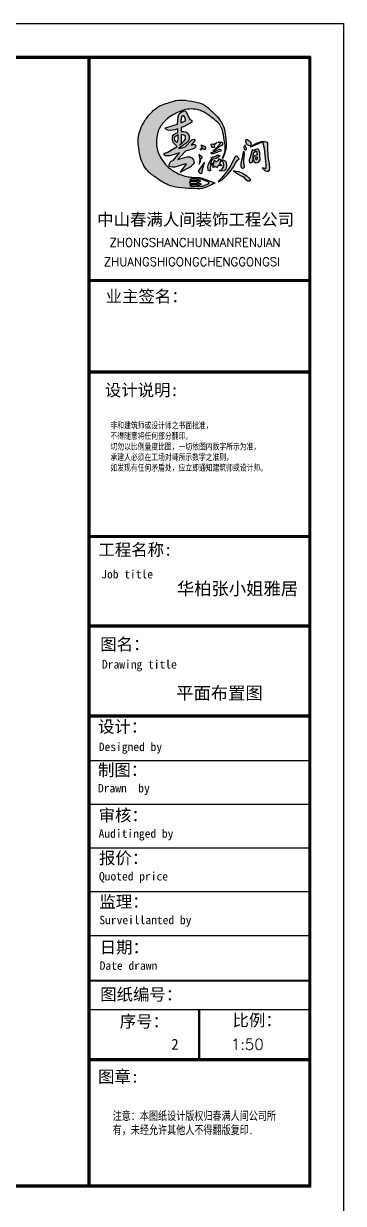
# Model space of a CAD drawing. Header units: millimetres. Extents: x 71641 to 191108, y -23091 to 29972.
# Drawn here: x 131577 to 135357, y 13196 to 27144 of the extents above; entities that cross this region are included whole.
import ezdxf

# ---------------------------------------------------------------- set-up
doc = ezdxf.new("R2010")
doc.units = ezdxf.units.MM
doc.layers.add('00', color=1, linetype='Continuous')
doc.layers.add('家', color=1, linetype='Continuous')
doc.styles.add('2121212', font='SIMFANG.TTF', dxfattribs={"height": 180})
doc.styles.add('ROMAND', font='romand.shx', dxfattribs={"height": 100})
doc.styles.add('STYLE-50B', font='SimSun.ttf', dxfattribs={"width": 0.766, "height": 150})

# ---------------------------------------------------------------- blocks, each defined once
blk = doc.blocks.new('errerer')
at = {"lineweight": -2}
h = blk.add_hatch(color=8, dxfattribs=at)
edge = h.paths.add_edge_path()
edge.add_spline(control_points=[(171486, 68737), (171467, 68746), (171423, 68767), (171344, 68819), (171262, 68901), (171214, 68977), (171196, 69017), (171195, 69019)], knot_values=[22078.908695, 22078.908695, 22078.908695, 22078.908695, 22412.037046, 22864.417059, 23573.352389, 24248.663515, 24278.339872, 24278.339872, 24278.339872, 24278.339872], degree=3, periodic=0)
edge.add_line((171195, 69019), (170931, 68989))
edge.add_spline(control_points=[(170931, 68989), (170936, 68965), (170956, 68897), (171020, 68790), (171154, 68684), (171300, 68586), (171426, 68553), (171480, 68546), (171485, 68545)], knot_values=[12526.980967, 12526.980967, 12526.980967, 12526.980967, 12912.76376, 13656.443057, 14467.926065, 15619.199217, 16432.672519, 16505.49519, 16505.49519, 16505.49519, 16505.49519], degree=3, periodic=0)
edge.add_line((171485, 68545), (171486, 68737))
edge = h.paths.add_edge_path()
edge.add_spline(control_points=[(171195, 69019), (171178, 69060), (171154, 69151), (171162, 69292), (171203, 69396), (171239, 69445), (171248, 69456)], knot_values=[24278.339872, 24278.339872, 24278.339872, 24278.339872, 24990.75798, 25753.853245, 26502.771788, 26725.483087, 26725.483087, 26725.483087, 26725.483087], degree=3, periodic=0)
edge.add_line((171248, 69456), (171073, 69595))
edge.add_spline(control_points=[(171073, 69595), (171071, 69593), (171034, 69552), (170977, 69477), (170916, 69344), (170894, 69209), (170912, 69085), (170924, 69017), (170931, 68989)], knot_values=[9052.726852, 9052.726852, 9052.726852, 9052.726852, 9101.944213, 9929.860353, 10544.164147, 11423.717054, 12065.484855, 12526.980967, 12526.980967, 12526.980967, 12526.980967], degree=3, periodic=0)
edge.add_line((170931, 68989), (171195, 69019))
edge = h.paths.add_edge_path()
edge.add_spline(control_points=[(171248, 69456), (171273, 69488), (171329, 69540), (171404, 69584), (171477, 69621), (171552, 69653), (171652, 69666), (171717, 69658), (171747, 69650)], knot_values=[26725.483087, 26725.483087, 26725.483087, 26725.483087, 27368.223838, 27920.784045, 28117.800611, 28678.884262, 29205.082751, 29708.300033, 29708.300033, 29708.300033, 29708.300033], degree=3, periodic=0)
edge.add_line((171747, 69650), (171772, 69746))
edge.add_spline(control_points=[(171772, 69746), (171764, 69748), (171697, 69763), (171598, 69788), (171458, 69792), (171352, 69753), (171238, 69725), (171145, 69670), (171094, 69619), (171073, 69595)], knot_values=[5035.937639, 5035.937639, 5035.937639, 5035.937639, 5168.823273, 6115.22021, 6678.484335, 7362.56903, 7901.570556, 8555.150084, 9052.726852, 9052.726852, 9052.726852, 9052.726852], degree=3, periodic=0)
edge.add_line((171073, 69595), (171248, 69456))
edge = h.paths.add_edge_path()
edge.add_spline(control_points=[(171747, 69650), (171753, 69649), (171784, 69640), (171834, 69619), (171906, 69571), (171987, 69510), (172082, 69425), (172112, 69287), (172131, 69183), (172137, 69111), (172135, 69068), (172130, 69039), (172090, 68942), (172100, 68962), (172113, 68990), (172134, 69050), (172154, 69142), (172143, 69228), (172137, 69326), (172112, 69422), (172056, 69519), (171992, 69586), (171911, 69662), (171845, 69725), (171785, 69743), (171772, 69746)], knot_values=[29708.300033, 29708.300033, 29708.300033, 29708.300033, 29797.016202, 30219.334531, 30576.066107, 31166.961224, 31854.609826, 32527.805429, 33346.145394, 33558.688985, 33686.826136, 33998.293275, 34349.980564, 34349.980564, 34349.980564, 34833.989407, 35367.457213, 35826.6748, 36215.832047, 36925.939156, 37388.482191, 37988.741176, 38391.375961, 39174.849041, 39385.918203, 39385.918203, 39385.918203, 39385.918203], degree=3, periodic=0)
edge.add_line((171772, 69746), (171747, 69650))
h = blk.add_hatch(color=8, dxfattribs=at)
h.paths.add_polyline_path([(171606, 69317), (171579, 69336), (171549, 69343), (171511, 69343), (171509, 69400), (171554, 69415), (171648, 69464), (171664, 69476), (171662, 69497), (171650, 69507), (171632, 69511), (171582, 69620), (171570, 69630), (171554, 69634), (171535, 69632), (171509, 69617), (171483, 69591), (171469, 69549), (171462, 69500), (171461, 69448), (171287, 69393), (171291, 69381), (171320, 69363), (171353, 69356), (171386, 69360), (171419, 69365), (171462, 69381), (171462, 69329), (171442, 69320), (171409, 69301), (171389, 69273), (171386, 69246), (171388, 69218), (171403, 69181), (171433, 69148), (171455, 69128), (171313, 69044), (171299, 69041), (171282, 69039), (171270, 69029), (171270, 69013), (171291, 68999), (171310, 68996), (171327, 68996), (171348, 68999), (171488, 69041), (171398, 68933), (171376, 68928), (171353, 68906), (171341, 68871), (171341, 68848), (171358, 68840), (171386, 68838), (171421, 68838), (171573, 68883), (171586, 68881), (171587, 68878), (171499, 68762), (171645, 68843), (171669, 68864), (171683, 68880), (171693, 68904), (171688, 68939), (171664, 68968), (171634, 68982), (171598, 68985), (171462, 68944), (171462, 68946), (171572, 69065), (171683, 69096), (171697, 69103), (171716, 69119), (171719, 69145), (171705, 69159), (171684, 69159), (171653, 69148), (171704, 69213), (171705, 69226), (171695, 69232), (171678, 69230), (171662, 69226), (171568, 69124), (171504, 69105), (171474, 69100), (171474, 69103), (171528, 69138), (171584, 69176), (171613, 69209), (171625, 69239), (171625, 69278)])
h.paths.add_polyline_path([(171570, 69272), (171572, 69235), (171554, 69209), (171525, 69181), (171507, 69166), (171501, 69157), (171487, 69148), (171507, 69166), (171509, 69169), (171511, 69192), (171513, 69301), (171513, 69299), (171549, 69291)], flags=16)
h.paths.add_polyline_path([(171462, 69233), (171461, 69209), (171455, 69192), (171454, 69185), (171433, 69199), (171421, 69218), (171414, 69239), (171417, 69258), (171431, 69278), (171457, 69292), (171464, 69298)], flags=16)
h.paths.add_polyline_path([(171507, 69464), (171506, 69492), (171509, 69528), (171520, 69559), (171533, 69565), (171551, 69565), (171565, 69547), (171572, 69514), (171573, 69493)], flags=16)
h = blk.add_hatch(color=8, dxfattribs=at)
h.paths.add_polyline_path([(172061, 69063), (172078, 69067), (172080, 69079), (172078, 69081), (172064, 69088), (172052, 69088), (172028, 69079), (171995, 69058), (171955, 69044), (171941, 69041), (171934, 69041), (171929, 69037), (171934, 69029), (171969, 69031), (172009, 69043)])
h.paths.add_polyline_path([(172021, 69121), (171960, 69065), (171973, 69069), (172066, 69133), (172084, 69140), (172099, 69159), (172096, 69185), (172075, 69195), (172044, 69191), (172037, 69187), (172066, 69185), (172066, 69169)])
h.paths.add_polyline_path([(171955, 69117), (171973, 69114), (171983, 69115), (171985, 69129), (171981, 69140), (171983, 69152), (171993, 69162), (172021, 69185), (171976, 69164), (171969, 69162), (171953, 69162), (171946, 69166), (171938, 69161), (171940, 69135)])
h.paths.add_polyline_path([(171834, 69133), (171809, 69145), (171792, 69145), (171802, 69128), (171804, 69119), (171780, 69084), (171799, 69088), (171818, 69105), (171835, 69093), (171849, 69093), (171861, 69102), (171863, 69109), (171855, 69122)])
h.paths.add_polyline_path([(171761, 69017), (171761, 69015), (171775, 68949), (171775, 68939), (171773, 68913), (171766, 68878), (171783, 68916), (171792, 68958), (171806, 68965), (171809, 68973), (171808, 68980)])
h.paths.add_polyline_path([(171750, 68779), (171764, 68762), (171775, 68750), (171790, 68748), (171808, 68760), (171808, 68786), (171841, 68907)])
h.paths.add_polyline_path([(172054, 68987), (172059, 68999), (172044, 69006), (172023, 69006), (171997, 68992), (171973, 68982), (171964, 68985), (171938, 68973), (171941, 68965), (171952, 68958), (171948, 68952), (171940, 68951), (171920, 68923), (171900, 68880), (171891, 68842), (171893, 68795), (171907, 68786), (171922, 68784), (171929, 68789), (171927, 68805), (171924, 68819), (171926, 68854), (171973, 68890), (171966, 68859), (171960, 68833), (171973, 68835), (171981, 68836), (171995, 68852), (172007, 68836), (172023, 68833), (172031, 68840), (172026, 68850), (172033, 68855), (172045, 68862), (172051, 68868), (172059, 68859), (172070, 68854), (172085, 68857), (172089, 68864), (172084, 68871), (172075, 68874), (172056, 68881), (172059, 68894), (172070, 68920), (172092, 68920), (172111, 68904), (172117, 68861), (172106, 68833), (172087, 68805), (172068, 68795), (172051, 68791), (172061, 68786), (172090, 68781), (172122, 68784), (172144, 68810), (172155, 68847), (172151, 68902), (172139, 68921), (172120, 68933), (172104, 68939), (172071, 68939), (172066, 68947), (172054, 68956), (172044, 68954), (172044, 68949), (172044, 68935), (172004, 68914), (172000, 68923), (171985, 68935), (171979, 68930), (171979, 68923), (171979, 68906), (171945, 68883), (171927, 68866), (171929, 68878), (171934, 68913), (171950, 68942), (171964, 68952), (172005, 68959)])
h = blk.add_hatch(color=8, dxfattribs=at)
h.paths.add_polyline_path([(172162, 68785), (172122, 68729), (172077, 68677), (172041, 68639), (172038, 68637), (172035, 68633), (172044, 68632), (172059, 68639), (172090, 68659), (172137, 68700), (172173, 68736), (172207, 68776), (172255, 68842), (172283, 68893), (172312, 68934), (172334, 68954), (172332, 68960), (172306, 68986), (172298, 68989), (172294, 68992), (172285, 68992), (172278, 68987), (172272, 68979), (172243, 68917), (172204, 68848)])
h.paths.add_polyline_path([(172323, 68773), (172289, 68781), (172267, 68785), (172252, 68785), (172252, 68782), (172255, 68779), (172287, 68757), (172328, 68728), (172366, 68708), (172378, 68706), (172388, 68701), (172410, 68684), (172439, 68654), (172456, 68639), (172471, 68638), (172480, 68639), (172490, 68647), (172491, 68660), (172476, 68680), (172440, 68713), (172405, 68737), (172363, 68759)])
h.paths.add_polyline_path([(172358, 68852), (172363, 68835), (172374, 68822), (172387, 68821), (172402, 68827), (172411, 68837), (172411, 68853), (172401, 68898), (172398, 68938), (172405, 68988), (172409, 69021), (172409, 69037), (172405, 69052), (172401, 69060), (172397, 69063), (172393, 69061), (172385, 69024), (172374, 68967), (172366, 68935), (172358, 68890)])
h.paths.add_polyline_path([(172438, 69106), (172432, 69115), (172422, 69126), (172423, 69136), (172421, 69142), (172417, 69146), (172411, 69143), (172409, 69138), (172404, 69131), (172399, 69116), (172403, 69095), (172414, 69083), (172428, 69082), (172439, 69091)])
h.paths.add_polyline_path([(172436, 69171), (172449, 69153), (172470, 69142), (172485, 69140), (172497, 69145), (172501, 69158), (172501, 69179), (172497, 69187), (172487, 69201), (172473, 69208), (172463, 69220), (172451, 69229), (172441, 69230), (172441, 69228), (172434, 69229), (172431, 69222), (172430, 69199)])
h.paths.add_polyline_path([(172691, 69100), (172709, 68966), (172716, 68868), (172715, 68822), (172706, 68819), (172683, 68828), (172669, 68829), (172660, 68827), (172685, 68804), (172701, 68785), (172724, 68773), (172747, 68777), (172759, 68794), (172762, 68834), (172761, 68864), (172757, 68888), (172743, 68951), (172738, 69002), (172733, 69108), (172736, 69158), (172736, 69179), (172731, 69189), (172718, 69198), (172691, 69203), (172652, 69201), (172589, 69180), (172525, 69149), (172499, 69133), (172492, 69125), (172504, 69126), (172526, 69134), (172652, 69187), (172663, 69188), (172669, 69188), (172676, 69173)])
h.paths.add_polyline_path([(172535, 69034), (172543, 69045), (172561, 69061), (172570, 69065), (172577, 69065), (172582, 69059), (172586, 69034), (172588, 69013), (172559, 68999), (172538, 68982), (172533, 68967), (172533, 68938), (172544, 68911), (172569, 68899), (172593, 68901), (172614, 68914), (172629, 68940), (172628, 68992), (172625, 69042), (172613, 69082), (172601, 69090), (172586, 69091), (172569, 69085), (172549, 69075), (172537, 69068), (172532, 69078), (172527, 69083), (172520, 69081), (172518, 69078), (172515, 69069), (172510, 69043), (172485, 68960), (172477, 68940), (172475, 68925), (172477, 68915), (172485, 68905), (172500, 68902), (172514, 68902), (172523, 68909), (172528, 68925), (172530, 68952), (172533, 68979)])
h.paths.add_polyline_path([(172572, 68974), (172566, 68963), (172569, 68950), (172574, 68940), (172581, 68942), (172587, 68952), (172589, 68966), (172588, 68981)], flags=17)
h = blk.add_hatch(color=8, dxfattribs=at)
edge = h.paths.add_edge_path()
edge.add_spline(control_points=[(171485, 68545), (171544, 68538), (171652, 68538), (171834, 68520), (171921, 68585), (171998, 68614), (171942, 68630), (171917, 68640), (171857, 68661), (171820, 68678), (171780, 68688), (171733, 68687), (171673, 68691), (171598, 68700), (171536, 68717), (171495, 68733), (171486, 68737)], knot_values=[16505.49519, 16505.49519, 16505.49519, 16505.49519, 17462.307767, 18254.424733, 19263.770823, 19286.294409, 19393.463502, 19769.722666, 20039.931175, 20323.71298, 20426.202415, 20700.644692, 21064.187457, 21384.09699, 21917.120996, 22078.908695, 22078.908695, 22078.908695, 22078.908695], degree=3, periodic=0)
edge.add_line((171486, 68737), (171485, 68545))
h.paths.add_polyline_path([(171633, 68620), (171632, 68631), (171638, 68636), (171744, 68632), (171743, 68629), (171742, 68621), (171742, 68617), (171746, 68606), (171636, 68610)], flags=16)
h.paths.add_polyline_path([(171640, 68590), (171751, 68587), (171751, 68582), (171750, 68578), (171751, 68573), (171753, 68569), (171756, 68565), (171760, 68562), (171658, 68565, -0.485719)], flags=16)
h.paths.add_polyline_path([(171641, 68650, -0.499354), (171660, 68674), (171745, 68674), (171746, 68674), (171746, 68674), (171742, 68670), (171738, 68667), (171737, 68655), (171738, 68648, -0.17168), (171737, 68648)], flags=16)
h.paths.add_polyline_path([(171753, 68653), (171754, 68661), (171759, 68666), (171765, 68670), (171774, 68671), (171783, 68671), (171786, 68671), (171900, 68627), (171900, 68598), (171808, 68562), (171801, 68560), (171797, 68560), (171785, 68562), (171776, 68568), (171771, 68577), (171773, 68585), (171780, 68590), (171798, 68595), (171771, 68604), (171763, 68609), (171759, 68617), (171761, 68625), (171767, 68629), (171779, 68634), (171790, 68639), (171758, 68648)], flags=16)
at = {"color": 8, "lineweight": -2}
for points in [[(171287, 69393), (171461, 69448), (171462, 69500), (171469, 69549), (171483, 69591), (171509, 69617), (171535, 69632), (171554, 69634), (171570, 69630), (171582, 69620), (171632, 69511), (171650, 69507), (171662, 69497), (171664, 69476), (171648, 69464), (171554, 69415), (171509, 69400), (171511, 69343), (171549, 69343), (171579, 69336), (171606, 69317), (171625, 69278), (171625, 69239), (171613, 69209), (171584, 69176), (171528, 69138), (171474, 69103), (171474, 69100), (171504, 69105), (171568, 69124), (171662, 69226), (171678, 69230), (171695, 69232), (171705, 69226), (171704, 69213), (171653, 69148), (171684, 69159), (171705, 69159), (171719, 69145), (171716, 69119), (171697, 69103), (171683, 69096), (171572, 69065), (171462, 68946), (171462, 68944), (171598, 68985), (171634, 68982), (171664, 68968), (171688, 68939), (171693, 68904), (171683, 68880), (171669, 68864), (171645, 68843), (171499, 68762), (171587, 68878), (171586, 68881), (171573, 68883), (171421, 68838), (171386, 68838), (171358, 68840), (171341, 68848), (171341, 68871), (171353, 68906), (171376, 68928), (171398, 68933), (171488, 69041), (171348, 68999), (171327, 68996), (171310, 68996), (171291, 68999), (171270, 69013), (171270, 69029), (171282, 69039), (171299, 69041), (171313, 69044), (171455, 69128), (171433, 69148), (171403, 69181), (171388, 69218), (171386, 69246), (171389, 69273), (171409, 69301), (171442, 69320), (171462, 69329), (171462, 69381), (171419, 69365), (171386, 69360), (171353, 69356), (171320, 69363), (171291, 69381)], [(171507, 69464), (171573, 69493), (171572, 69514), (171565, 69547), (171551, 69565), (171533, 69565), (171520, 69559), (171509, 69528), (171506, 69492)], [(171464, 69298), (171462, 69233), (171461, 69209), (171455, 69192), (171454, 69185), (171433, 69199), (171421, 69218), (171414, 69239), (171417, 69258), (171431, 69278), (171457, 69292)], [(171513, 69301), (171511, 69192), (171509, 69169), (171501, 69157), (171487, 69148), (171525, 69181), (171554, 69209), (171572, 69235), (171570, 69272), (171549, 69291), (171513, 69299)], [(171792, 69145), (171802, 69128), (171804, 69119), (171780, 69084), (171799, 69088), (171818, 69105), (171835, 69093), (171849, 69093), (171861, 69102), (171863, 69109), (171855, 69122), (171834, 69133), (171809, 69145)], [(172021, 69185), (171993, 69162), (171983, 69152), (171981, 69140), (171985, 69129), (171983, 69115), (171973, 69114), (171955, 69117), (171940, 69135), (171938, 69161), (171946, 69166), (171953, 69162), (171969, 69162), (171976, 69164)], [(172037, 69190), (172075, 69195), (172096, 69185), (172099, 69159), (172084, 69140), (172066, 69133), (171973, 69069), (171960, 69065), (172021, 69121), (172066, 69169), (172066, 69181), (172063, 69185), (172037, 69187), (172045, 69192)], [(172411, 69145), (172409, 69138), (172404, 69131), (172399, 69116), (172403, 69095), (172414, 69083), (172428, 69082), (172439, 69091), (172438, 69106), (172432, 69115), (172422, 69126), (172423, 69136), (172421, 69142), (172417, 69146), (172412, 69144)], [(172441, 69230), (172451, 69229), (172463, 69220), (172473, 69208), (172487, 69201), (172497, 69187), (172501, 69179), (172501, 69158), (172497, 69145), (172485, 69140), (172470, 69142), (172449, 69153), (172436, 69171), (172430, 69199), (172431, 69222), (172434, 69229), (172441, 69228)], [(172492, 69124), (172499, 69133), (172525, 69149), (172589, 69180), (172652, 69201), (172691, 69203), (172718, 69198), (172731, 69189), (172736, 69179), (172736, 69158), (172733, 69108), (172738, 69002), (172743, 68951), (172757, 68888), (172761, 68864), (172762, 68834), (172759, 68794), (172747, 68777), (172724, 68773), (172701, 68785), (172685, 68804), (172660, 68827), (172669, 68829), (172683, 68828), (172706, 68819), (172715, 68822), (172716, 68868), (172709, 68966), (172691, 69100), (172676, 69173), (172669, 69188), (172663, 69188), (172652, 69187), (172526, 69134), (172504, 69126), (172491, 69124)], [(171761, 69015), (171775, 68949), (171775, 68939), (171773, 68913), (171766, 68878), (171783, 68916), (171792, 68958), (171806, 68965), (171809, 68973), (171808, 68980), (171761, 69017)], [(172051, 68791), (172068, 68795), (172087, 68805), (172106, 68833), (172117, 68861), (172111, 68904), (172092, 68920), (172070, 68920), (172059, 68894), (172056, 68881), (172075, 68874), (172084, 68871), (172089, 68864), (172085, 68857), (172070, 68854), (172059, 68859), (172051, 68868), (172045, 68862), (172033, 68855), (172026, 68850), (172031, 68840), (172023, 68833), (172007, 68836), (171995, 68852), (171981, 68836), (171973, 68835), (171960, 68833), (171966, 68859), (171973, 68890), (171926, 68854), (171924, 68819), (171927, 68805), (171929, 68789), (171922, 68784), (171907, 68786), (171893, 68795), (171891, 68842), (171900, 68880), (171920, 68923), (171940, 68951), (171948, 68952), (171952, 68958), (171941, 68965), (171938, 68973), (171964, 68985), (171973, 68982), (171997, 68992), (172023, 69006), (172044, 69006), (172059, 68999), (172054, 68987), (172005, 68959), (171964, 68952), (171950, 68942), (171934, 68913), (171929, 68878), (171927, 68866), (171945, 68883), (171979, 68906), (171979, 68923), (171979, 68930), (171985, 68935), (172000, 68923), (172004, 68914), (172044, 68935), (172044, 68949), (172044, 68954), (172054, 68956), (172066, 68947), (172071, 68939), (172104, 68939), (172120, 68933), (172139, 68921), (172151, 68902), (172155, 68847), (172144, 68810), (172122, 68784), (172090, 68781), (172061, 68786)], [(172078, 69081), (172064, 69088), (172052, 69088), (172028, 69079), (171995, 69058), (171955, 69044), (171941, 69041), (171934, 69041), (171929, 69037), (171934, 69029), (171969, 69031), (172009, 69043), (172061, 69063), (172078, 69067), (172080, 69079)], [(172330, 68962), (172306, 68986), (172298, 68989), (172294, 68992), (172285, 68992), (172278, 68987), (172272, 68979), (172243, 68917), (172204, 68848), (172162, 68785), (172122, 68729), (172077, 68677), (172041, 68639), (172038, 68637), (172035, 68633), (172044, 68632), (172059, 68639), (172090, 68659), (172137, 68700), (172173, 68736), (172207, 68776), (172255, 68842), (172283, 68893), (172312, 68934), (172334, 68954), (172331, 68964), (172315, 68978)], [(172393, 69061), (172385, 69024), (172374, 68967), (172366, 68935), (172358, 68890), (172358, 68852), (172363, 68835), (172374, 68822), (172387, 68821), (172402, 68827), (172411, 68837), (172411, 68853), (172401, 68898), (172398, 68938), (172405, 68988), (172409, 69021), (172409, 69037), (172405, 69052), (172401, 69060), (172397, 69063)], [(172520, 69081), (172518, 69078), (172515, 69069), (172510, 69043), (172485, 68960), (172477, 68940), (172475, 68925), (172477, 68915), (172485, 68905), (172500, 68902), (172514, 68902), (172523, 68909), (172528, 68925), (172530, 68952), (172533, 68979), (172535, 69034), (172543, 69045), (172561, 69061), (172570, 69065), (172577, 69065), (172582, 69059), (172586, 69034), (172588, 69013), (172559, 68999), (172538, 68982), (172533, 68967), (172533, 68938), (172544, 68911), (172569, 68899), (172593, 68901), (172614, 68914), (172629, 68940), (172628, 68992), (172625, 69042), (172613, 69082), (172601, 69090), (172586, 69091), (172569, 69085), (172549, 69075), (172537, 69068), (172532, 69078), (172527, 69083)], [(172588, 68981), (172589, 68966), (172587, 68952), (172581, 68942), (172574, 68940), (172569, 68950), (172566, 68963), (172572, 68974), (172588, 68981)], [(171841, 68907), (171750, 68779), (171764, 68762), (171775, 68750), (171790, 68748), (171808, 68760), (171808, 68786)], [(171744, 68632), (171743, 68625), (171742, 68617), (171746, 68606), (171636, 68610), (171633, 68620), (171632, 68631), (171638, 68636)], [(171744, 68632), (171638, 68636), (171635, 68633), (171632, 68631), (171632, 68623), (171634, 68615), (171636, 68610), (171746, 68606), (171744, 68611), (171742, 68617), (171742, 68621), (171743, 68629)], [(171746, 68674), (171742, 68670), (171738, 68667), (171737, 68661), (171737, 68655), (171738, 68648), (171641, 68650), (171641, 68655), (171642, 68661), (171645, 68667), (171652, 68672), (171660, 68674)], [(171900, 68627), (171900, 68598), (171808, 68562), (171801, 68560), (171797, 68560), (171785, 68562), (171776, 68568), (171771, 68577), (171773, 68585), (171780, 68590), (171798, 68595), (171771, 68604), (171763, 68609), (171759, 68617), (171761, 68625), (171767, 68629), (171779, 68634), (171790, 68639), (171758, 68648), (171753, 68653), (171754, 68661), (171759, 68666), (171765, 68670), (171774, 68671), (171783, 68671), (171786, 68671), (171900, 68627)], [(172252, 68785), (172267, 68785), (172289, 68781), (172323, 68773), (172363, 68759), (172405, 68737), (172440, 68713), (172476, 68680), (172491, 68660), (172490, 68647), (172480, 68639), (172471, 68638), (172456, 68639), (172439, 68654), (172410, 68684), (172388, 68701), (172378, 68706), (172366, 68708), (172328, 68728), (172287, 68757), (172255, 68779), (172252, 68782)], [(171751, 68587), (171640, 68590), (171639, 68584), (171640, 68579), (171643, 68573), (171648, 68569), (171654, 68566), (171760, 68562), (171756, 68565), (171753, 68569), (171751, 68573), (171750, 68578), (171751, 68582), (171751, 68587)]]:
    blk.add_lwpolyline(points, close=True, dxfattribs=at)
for points in [[(171746, 68674), (171660, 68674, 0.499354), (171641, 68650), (171737, 68648, 0.17168), (171738, 68648), (171737, 68655), (171738, 68667), (171746, 68674)], [(171760, 68562), (171658, 68565, -0.485719), (171640, 68590), (171751, 68587), (171750, 68578), (171753, 68569)]]:
    blk.add_lwpolyline(points, format="xyb", close=True, dxfattribs=at)
at = {"color": 8, "lineweight": -2, "start_tangent": (0.425577, 0.904922), "end_tangent": (0.425577, 0.904922)}
blk.add_spline([(172100, 68962), (172131, 69048), (172149, 69146), (172144, 69233), (172137, 69305), (172102, 69434), (172058, 69509), (171983, 69594), (171928, 69646), (171810, 69734), (171748, 69752), (171573, 69786), (171467, 69786), (171343, 69753), (171246, 69722), (171140, 69660), (171067, 69588), (170975, 69463), (170927, 69357), (170901, 69194), (170914, 69074), (170952, 68919), (171023, 68799), (171138, 68699), (171324, 68587), (171471, 68547), (171664, 68534), (171813, 68536), (171988, 68610), (171992, 68612), (171974, 68621), (171907, 68643), (171859, 68661), (171809, 68680), (171791, 68685), (171739, 68688), (171671, 68692), (171611, 68700), (171514, 68726), (171430, 68765), (171359, 68812), (171264, 68906), (171198, 69014), (171162, 69148), (171170, 69292), (171223, 69422), (171335, 69540), (171424, 69594), (171457, 69611), (171555, 69649), (171653, 69662), (171764, 69646), (171837, 69615), (171893, 69579), (171982, 69512), (172071, 69418), (172109, 69297), (172134, 69145), (172137, 69105), (172136, 69081), (172122, 69024), (172100, 68962)], degree=3, dxfattribs=at)

msp = doc.modelspace()

# ---------------------------------------------------------------- linework, layer by layer
at = {"color": 3, "lineweight": -2}
for p, q in [((134969, 26756.4), (115833.1, 26756.4)), ((132341, 13412.6), (132341, 26734.1)), ((132352.1, 13412.6), (132352.1, 26734.1)), ((132363.3, 13412.6), (132363.3, 26734.1)), ((134969, 13390.2), (134969, 26756.4))]:
    msp.add_line(p, q, dxfattribs=at)
at = {"color": 8, "lineweight": -2}
for p, q in [((132363.3, 24119.4), (134946.7, 24119.4)), ((132363.3, 24108.2), (134946.7, 24108.2)), ((132363.3, 24097.1), (134946.7, 24097.1)), ((132363.3, 23037.8), (134946.7, 23037.8)), ((132363.3, 23026.7), (134946.7, 23026.7)), ((132363.3, 23015.5), (134946.7, 23015.5)), ((132363.3, 21093.8), (134946.7, 21093.8)), ((132363.3, 21082.6), (134946.7, 21082.6)), ((132363.3, 21071.5), (134946.7, 21071.5)), ((132363.3, 20035.2), (134946.7, 20035.2)), ((132363.3, 20024.1), (134946.7, 20024.1)), ((132363.3, 20012.9), (134946.7, 20012.9)), ((132363.3, 18971.4), (134946.7, 18971.4)), ((132363.3, 18960.2), (134946.7, 18960.2)), ((132363.3, 18949.1), (134946.7, 18949.1)), ((132363.3, 18432.3), (134946.7, 18432.3)), ((132363.3, 17915.5), (134946.7, 17915.5)), ((132363.3, 17398.7), (134946.7, 17398.7)), ((132363.3, 16365.1), (134946.7, 16365.1)), ((132363.3, 15837.2), (134946.7, 15837.2)), ((132363.3, 15826), (134946.7, 15826)), ((132363.3, 15488.1), (134946.7, 15488.1)), ((132362, 14907.8), (134945.4, 14907.8)), ((132362, 14896.7), (134945.4, 14896.7)), ((132362, 14885.5), (134945.4, 14885.5))]:
    msp.add_line(p, q, dxfattribs=at)
at = {"color": 8, "linetype": 'ByBlock', "lineweight": -2, "ltscale": 500}
for p, q in [((133642.1, 15488.1), (133642.1, 14907.8)), ((133648.5, 15488.1), (133648.5, 14907.8)), ((133655, 15488.1), (133655, 14907.8))]:
    msp.add_line(p, q, dxfattribs=at)
at = {"color": 3, "lineweight": -2}
for points in [[(115833.1, 26756.4), (134969, 26756.4), (134969, 13390.2), (115833.1, 13390.2)], [(115844, 26745.6), (134958.2, 26745.6), (134958.2, 13401.1), (115844, 13401.1)], [(115854.8, 26734.7), (134947.4, 26734.7), (134947.4, 13411.9), (115854.8, 13411.9)]]:
    msp.add_lwpolyline(points, close=True, dxfattribs=at)
at = {"layer": '00', "color": 8, "lineweight": -2}
msp.add_line((132363.3, 16881.9), (134946.7, 16881.9), dxfattribs=at)
msp.add_lwpolyline([(115445.5, 27144), (135356.6, 27144), (135356.6, 13002.6), (115445.5, 13002.6)], close=True, dxfattribs=at)

# ---------------------------------------------------------------- block references
at = {"color": 0, "xscale": 0.8333333333284827, "yscale": 0.8333333333339397, "zscale": 0.8333333333333334}
msp.add_blockref('errerer', (-9486.5, -31917.1), dxfattribs=at)

# ---------------------------------------------------------------- texts
at = {"layer": '00', "color": 8, "lineweight": -2, "style": 'ROMAND'}
for s, p in [('ZHONGSHANCHUNMANRENJIAN', (132592, 24506.7)), ('ZHUANGSHIGONGCHENGGONGSI', (132525.4, 24278.1))]:
    msp.add_text(s, height=101.26, dxfattribs=at).set_placement(p)
at = {"layer": '00', "color": 8, "lineweight": -2, "attachment_point": 1, "style": '2121212'}
for s, insert, char_height, width in [('{\\f宋体|b0|i0|c134|p2;中山春满人间装饰工程公司}', (132447.1, 24898.6, 0), 142.12, 2652.368), ('{\\f宋体|b0|i0|c134|p2;业主签名：}', (132546.3, 23990.9, 0), 142.12, 2109.278), ('{\\f宋体|b0|i0|c134|p2;设计说明:}', (132537.1, 22883.2, 0), 142.12, 2109.278), ('{\\f宋体|b0|i0|c134|p2;工程名称:}', (132461.1, 20995.4, 0), 142.12, 2109.278), ('{\\f宋体|b0|i0|c134|p2;Job title}', (132494.8, 20684.8, 0), 100, 2109.278), ('{\\fSimSun|b0|i0|c134|p2;\\C2;华柏张小姐雅居}', (133388.8, 20539.2, 0), 150, 2109.278), ('{\\f宋体|b0|i0|c134|p2;图名：}', (132482.3, 19878.1, 0), 142.12, 2109.278), ('{\\f宋体|b0|i0|c134|p2;Drawing title}', (132503.6, 19619.2, 0), 100, 2109.278), ('{\\f宋体|b0|i0|c134|p2;\\C2;平面布置图}', (133380.1, 19304.6, 0), 150, 2109.278), ('{\\f宋体|b0|i0|c134|p2;设计：}', (132456.4, 18903.5, 0), 142.12, 2109.278), ('{\\f宋体|b0|i0|c134|p2;Designed by}', (132465.7, 18644.1, 0), 100, 2109.278), ('{\\f宋体|b0|i0|c134|p2;制图：\\P\\H0.7036x;Drawn  by}', (132456.1, 18391.9, 0), 142.12, 2109.278), ('{\\f宋体|b0|i0|c134|p2;审核：\\P\\H0.7036x;Auditinged by }', (132463.4, 17855.8, 0), 142.12, 2109.278), ('{\\f宋体|b0|i0|c134|p2;报价：\\P\\H0.7036x;Quoted price}', (132467.7, 17350.8, 0), 142.12, 2109.278), ('{\\f宋体|b0|i0|c134|p2;监理：\\P\\H0.7036x;Surveillanted by}', (132472.4, 16834, 0), 142.12, 2109.278), ('{\\f宋体|b0|i0|c134|p2;日期：\\P\\H0.7036x;Date drawn}', (132476.2, 16294.9, 0), 142.12, 2109.278), ('{\\f宋体|b0|i0|c134|p2;图纸编号：}', (132481.9, 15737.6, 0), 142.12, 2109.278), ('{\\f宋体|b0|i0|c134|p2;序号：}', (132713.6, 15419.2, 0), 142.12, 2109.278), ('{\\f宋体|b0|i0|c134|p2;比例：}', (134046, 15433.2, 0), 142.12, 2109.278), ('{\\C2;2}', (133322.4, 15141.8), 129.2, 697.333), ('{\\Fromand.shx;\\C2;1:50}', (134026.4, 15141.8), 129.2, 697.333), ('{\\f宋体|b0|i0|c134|p2;图章\\f宋体|b0|i0|c0|p2;:}', (132456.6, 14766.8, 0), 142.12, 2109.278)]:
    msp.add_mtext(s, dxfattribs=dict(at, insert=insert, char_height=char_height, width=width))
at = {"layer": '家', "color": 8, "lineweight": -2, "width": 2109.278, "attachment_point": 1, "style": 'STYLE-50B'}
for s, insert, char_height in [('非和建筑师或设计师之书面批准，\\P不得随意将任何部分翻印。\\P切勿以比例量度比图，一切依图内数字所示为准，\\P承建人必须在工场对嵊所示数字之准则，\\P如发现有任何矛盾处，应立即通知建筑师或设计师。', (132603.8, 22431.9, 0), 75), ('注意：本图纸设计版权归春满人间公司所有，未经允许其他人不得翻版复印{\\f宋体|b0|i0|c0|p2;.}', (132629.7, 14282.1, 0), 100)]:
    msp.add_mtext(s, dxfattribs=dict(at, insert=insert, char_height=char_height))

doc.saveas('drawing.dxf')
